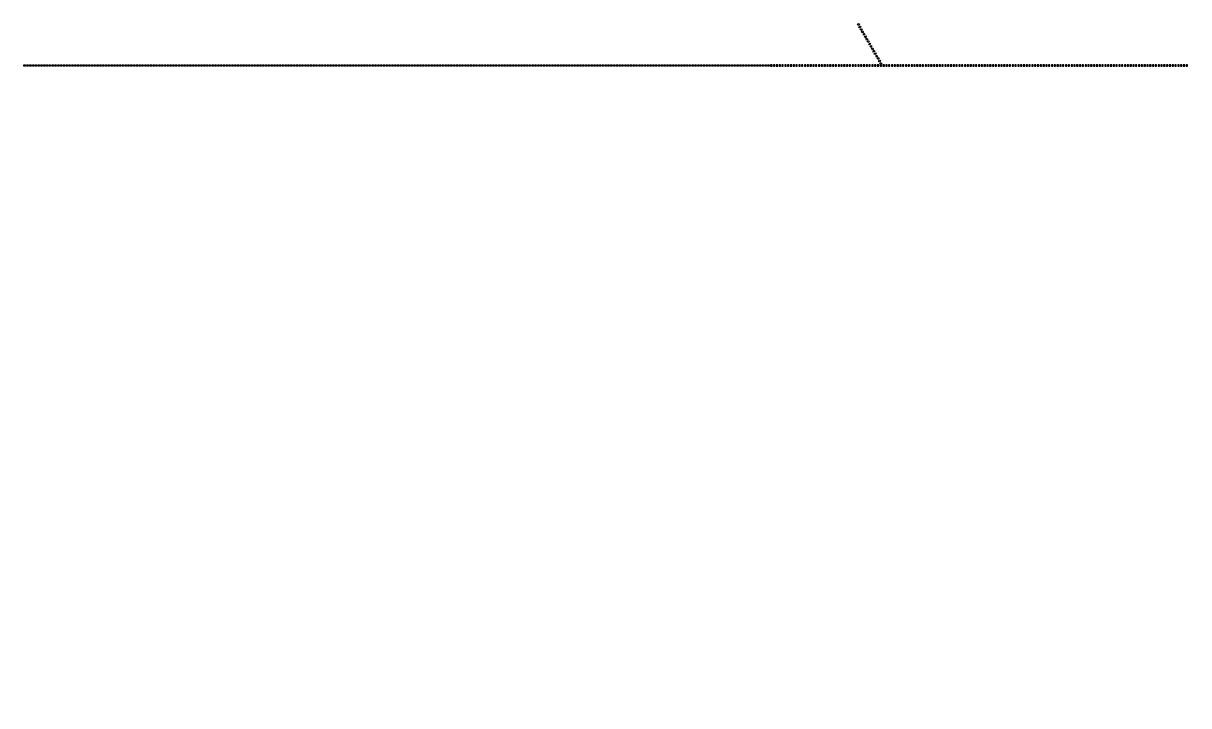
# Model space of a CAD drawing. Header units: inches. Extents: x 0 to 114300, y 0 to 114300.
# Drawn here: x 30997 to 33488, y 29230 to 30688 of the extents above; entities that cross this region are included whole.
import ezdxf

# ---------------------------------------------------------------- set-up
doc = ezdxf.new("R2010")
doc.units = ezdxf.units.IN
doc.header["$MEASUREMENT"] = 0

msp = doc.modelspace()

# ---------------------------------------------------------------- hatches: boundary and pattern name
h = msp.add_hatch()
h.set_pattern_fill('ANSI31', color=256, scale=100)
h.set_pattern_definition([(45, (-3636.992, -6350), (-8.8388348, 8.8388348), [])])
h.paths.add_polyline_path([(114300, 0), (0, 0), (0, 114300), (114300, 114300)])
edge = h.paths.add_edge_path(flags=16)
edge.add_arc((57150, 57150), 50800, 288.35844, 529.79531, ccw=False)
edge.add_line((73150, 8935.5), (41150, 8935.5))
edge.add_arc((57150, 57150), 50800, 190.20469, 251.64156, ccw=False)
edge.add_arc((57150, 57150), 50800, 169.79531, 190.20469, ccw=False)

# ---------------------------------------------------------------- linework, layer by layer
for points in [[(32780.4, 30686.2), (32783, 30687.7), (32784.5, 30685.1), (32781.9, 30683.6)], [(32783.4, 30681), (32786, 30682.5), (32787.5, 30679.9), (32784.9, 30678.4)], [(32786.4, 30675.8), (32789, 30677.3), (32790.5, 30674.7), (32787.9, 30673.2)], [(32789.4, 30670.6), (32792, 30672.1), (32793.5, 30669.5), (32790.9, 30668)], [(32792.4, 30665.4), (32795, 30666.9), (32796.5, 30664.3), (32793.9, 30662.8)], [(32795.4, 30660.2), (32798, 30661.7), (32799.5, 30659.1), (32796.9, 30657.6)], [(32798.4, 30655), (32801, 30656.5), (32802.5, 30653.9), (32799.9, 30652.4)], [(32801.4, 30649.8), (32804, 30651.3), (32805.5, 30648.8), (32802.9, 30647.3)], [(32804.4, 30644.7), (32807, 30646.2), (32808.5, 30643.6), (32805.9, 30642.1)], [(32807.4, 30639.5), (32810, 30641), (32811.5, 30638.4), (32808.9, 30636.9)], [(32810.4, 30634.3), (32813, 30635.8), (32814.5, 30633.2), (32811.9, 30631.7)], [(32813.4, 30629.1), (32816, 30630.6), (32817.5, 30628), (32814.9, 30626.5)], [(32816.4, 30623.9), (32819, 30625.4), (32820.5, 30622.8), (32817.9, 30621.3)], [(32819.4, 30618.7), (32822, 30620.2), (32823.5, 30617.6), (32820.9, 30616.1)], [(32822.4, 30613.5), (32825, 30615), (32826.5, 30612.4), (32823.9, 30610.9)], [(31001.9, 30599.7), (31001.9, 30596.7), (30998.9, 30596.7), (30998.9, 30599.7)], [(31007.9, 30599.7), (31007.9, 30596.7), (31004.9, 30596.7), (31004.9, 30599.7)], [(31013.9, 30599.7), (31013.9, 30596.7), (31010.9, 30596.7), (31010.9, 30599.7)], [(31019.9, 30599.7), (31019.9, 30596.7), (31016.9, 30596.7), (31016.9, 30599.7)], [(31025.9, 30599.7), (31025.9, 30596.7), (31022.9, 30596.7), (31022.9, 30599.7)], [(31031.9, 30599.7), (31031.9, 30596.7), (31028.9, 30596.7), (31028.9, 30599.7)], [(31037.9, 30599.7), (31037.9, 30596.7), (31034.9, 30596.7), (31034.9, 30599.7)], [(31043.9, 30599.7), (31043.9, 30596.7), (31040.9, 30596.7), (31040.9, 30599.7)], [(31049.9, 30599.7), (31049.9, 30596.7), (31046.9, 30596.7), (31046.9, 30599.7)], [(31055.9, 30599.7), (31055.9, 30596.7), (31052.9, 30596.7), (31052.9, 30599.7)], [(31061.9, 30599.7), (31061.9, 30596.7), (31058.9, 30596.7), (31058.9, 30599.7)], [(31067.9, 30599.7), (31067.9, 30596.7), (31064.9, 30596.7), (31064.9, 30599.7)], [(31073.9, 30599.7), (31073.9, 30596.7), (31070.9, 30596.7), (31070.9, 30599.7)], [(31079.9, 30599.7), (31079.9, 30596.7), (31076.9, 30596.7), (31076.9, 30599.7)], [(31085.9, 30599.7), (31085.9, 30596.7), (31082.9, 30596.7), (31082.9, 30599.7)], [(31091.9, 30599.7), (31091.9, 30596.7), (31088.9, 30596.7), (31088.9, 30599.7)], [(31097.9, 30599.7), (31097.9, 30596.7), (31094.9, 30596.7), (31094.9, 30599.7)], [(31103.9, 30599.7), (31103.9, 30596.7), (31100.9, 30596.7), (31100.9, 30599.7)], [(31109.9, 30599.7), (31109.9, 30596.7), (31106.9, 30596.7), (31106.9, 30599.7)], [(31115.9, 30599.7), (31115.9, 30596.7), (31112.9, 30596.7), (31112.9, 30599.7)], [(31121.9, 30599.7), (31121.9, 30596.7), (31118.9, 30596.7), (31118.9, 30599.7)], [(31127.9, 30599.7), (31127.9, 30596.7), (31124.9, 30596.7), (31124.9, 30599.7)], [(31133.9, 30599.7), (31133.9, 30596.7), (31130.9, 30596.7), (31130.9, 30599.7)], [(31139.9, 30599.7), (31139.9, 30596.7), (31136.9, 30596.7), (31136.9, 30599.7)], [(31145.9, 30599.7), (31145.9, 30596.7), (31142.9, 30596.7), (31142.9, 30599.7)], [(31151.9, 30599.7), (31151.9, 30596.7), (31148.9, 30596.7), (31148.9, 30599.7)], [(31157.9, 30599.7), (31157.9, 30596.7), (31154.9, 30596.7), (31154.9, 30599.7)], [(31163.9, 30599.7), (31163.9, 30596.7), (31160.9, 30596.7), (31160.9, 30599.7)], [(31169.9, 30599.7), (31169.9, 30596.7), (31166.9, 30596.7), (31166.9, 30599.7)], [(31175.9, 30599.7), (31175.9, 30596.7), (31172.9, 30596.7), (31172.9, 30599.7)], [(31181.9, 30599.7), (31181.9, 30596.7), (31178.9, 30596.7), (31178.9, 30599.7)], [(31187.9, 30599.7), (31187.9, 30596.7), (31184.9, 30596.7), (31184.9, 30599.7)], [(31193.9, 30599.7), (31193.9, 30596.7), (31190.9, 30596.7), (31190.9, 30599.7)], [(31199.9, 30599.7), (31199.9, 30596.7), (31196.9, 30596.7), (31196.9, 30599.7)], [(31205.9, 30599.7), (31205.9, 30596.7), (31202.9, 30596.7), (31202.9, 30599.7)], [(31211.9, 30599.7), (31211.9, 30596.7), (31208.9, 30596.7), (31208.9, 30599.7)], [(31217.9, 30599.7), (31217.9, 30596.7), (31214.9, 30596.7), (31214.9, 30599.7)], [(31223.9, 30599.7), (31223.9, 30596.7), (31220.9, 30596.7), (31220.9, 30599.7)], [(31229.9, 30599.7), (31229.9, 30596.7), (31226.9, 30596.7), (31226.9, 30599.7)], [(31235.9, 30599.7), (31235.9, 30596.7), (31232.9, 30596.7), (31232.9, 30599.7)], [(31241.9, 30599.7), (31241.9, 30596.7), (31238.9, 30596.7), (31238.9, 30599.7)], [(31247.9, 30599.7), (31247.9, 30596.7), (31244.9, 30596.7), (31244.9, 30599.7)], [(31253.9, 30599.7), (31253.9, 30596.7), (31250.9, 30596.7), (31250.9, 30599.7)], [(31259.9, 30599.7), (31259.9, 30596.7), (31256.9, 30596.7), (31256.9, 30599.7)], [(31265.9, 30599.7), (31265.9, 30596.7), (31262.9, 30596.7), (31262.9, 30599.7)], [(31271.9, 30599.7), (31271.9, 30596.7), (31268.9, 30596.7), (31268.9, 30599.7)], [(31277.9, 30599.7), (31277.9, 30596.7), (31274.9, 30596.7), (31274.9, 30599.7)], [(31283.9, 30599.7), (31283.9, 30596.7), (31280.9, 30596.7), (31280.9, 30599.7)], [(31289.9, 30599.7), (31289.9, 30596.7), (31286.9, 30596.7), (31286.9, 30599.7)], [(31295.9, 30599.7), (31295.9, 30596.7), (31292.9, 30596.7), (31292.9, 30599.7)], [(31301.9, 30599.7), (31301.9, 30596.7), (31298.9, 30596.7), (31298.9, 30599.7)], [(31307.9, 30599.7), (31307.9, 30596.7), (31304.9, 30596.7), (31304.9, 30599.7)], [(31313.9, 30599.7), (31313.9, 30596.7), (31310.9, 30596.7), (31310.9, 30599.7)], [(31319.9, 30599.7), (31319.9, 30596.7), (31316.9, 30596.7), (31316.9, 30599.7)], [(31325.9, 30599.7), (31325.9, 30596.7), (31322.9, 30596.7), (31322.9, 30599.7)], [(31331.9, 30599.7), (31331.9, 30596.7), (31328.9, 30596.7), (31328.9, 30599.7)], [(31337.9, 30599.7), (31337.9, 30596.7), (31334.9, 30596.7), (31334.9, 30599.7)], [(31343.9, 30599.7), (31343.9, 30596.7), (31340.9, 30596.7), (31340.9, 30599.7)], [(31349.9, 30599.7), (31349.9, 30596.7), (31346.9, 30596.7), (31346.9, 30599.7)], [(31355.9, 30599.7), (31355.9, 30596.7), (31352.9, 30596.7), (31352.9, 30599.7)], [(31361.9, 30599.7), (31361.9, 30596.7), (31358.9, 30596.7), (31358.9, 30599.7)], [(31367.9, 30599.7), (31367.9, 30596.7), (31364.9, 30596.7), (31364.9, 30599.7)], [(31373.9, 30599.7), (31373.9, 30596.7), (31370.9, 30596.7), (31370.9, 30599.7)], [(31379.9, 30599.7), (31379.9, 30596.7), (31376.9, 30596.7), (31376.9, 30599.7)], [(31385.9, 30599.7), (31385.9, 30596.7), (31382.9, 30596.7), (31382.9, 30599.7)], [(31391.9, 30599.7), (31391.9, 30596.7), (31388.9, 30596.7), (31388.9, 30599.7)], [(31397.9, 30599.7), (31397.9, 30596.7), (31394.9, 30596.7), (31394.9, 30599.7)], [(31403.9, 30599.7), (31403.9, 30596.7), (31400.9, 30596.7), (31400.9, 30599.7)], [(31409.9, 30599.7), (31409.9, 30596.7), (31406.9, 30596.7), (31406.9, 30599.7)], [(31415.9, 30599.7), (31415.9, 30596.7), (31412.9, 30596.7), (31412.9, 30599.7)], [(31421.9, 30599.7), (31421.9, 30596.7), (31418.9, 30596.7), (31418.9, 30599.7)], [(31427.9, 30599.7), (31427.9, 30596.7), (31424.9, 30596.7), (31424.9, 30599.7)], [(31433.9, 30599.7), (31433.9, 30596.7), (31430.9, 30596.7), (31430.9, 30599.7)], [(31439.9, 30599.7), (31439.9, 30596.7), (31436.9, 30596.7), (31436.9, 30599.7)], [(31445.9, 30599.7), (31445.9, 30596.7), (31442.9, 30596.7), (31442.9, 30599.7)], [(31451.9, 30599.7), (31451.9, 30596.7), (31448.9, 30596.7), (31448.9, 30599.7)], [(31457.9, 30599.7), (31457.9, 30596.7), (31454.9, 30596.7), (31454.9, 30599.7)], [(31463.9, 30599.7), (31463.9, 30596.7), (31460.9, 30596.7), (31460.9, 30599.7)], [(31469.9, 30599.7), (31469.9, 30596.7), (31466.9, 30596.7), (31466.9, 30599.7)], [(31475.9, 30599.7), (31475.9, 30596.7), (31472.9, 30596.7), (31472.9, 30599.7)], [(31481.9, 30599.7), (31481.9, 30596.7), (31478.9, 30596.7), (31478.9, 30599.7)], [(31487.9, 30599.7), (31487.9, 30596.7), (31484.9, 30596.7), (31484.9, 30599.7)], [(31493.9, 30599.7), (31493.9, 30596.7), (31490.9, 30596.7), (31490.9, 30599.7)], [(31499.9, 30599.7), (31499.9, 30596.7), (31496.9, 30596.7), (31496.9, 30599.7)], [(31505.9, 30599.7), (31505.9, 30596.7), (31502.9, 30596.7), (31502.9, 30599.7)], [(31511.9, 30599.7), (31511.9, 30596.7), (31508.9, 30596.7), (31508.9, 30599.7)], [(31517.9, 30599.7), (31517.9, 30596.7), (31514.9, 30596.7), (31514.9, 30599.7)], [(31523.9, 30599.7), (31523.9, 30596.7), (31520.9, 30596.7), (31520.9, 30599.7)], [(31529.9, 30599.7), (31529.9, 30596.7), (31526.9, 30596.7), (31526.9, 30599.7)], [(31535.9, 30599.7), (31535.9, 30596.7), (31532.9, 30596.7), (31532.9, 30599.7)], [(31541.9, 30599.7), (31541.9, 30596.7), (31538.9, 30596.7), (31538.9, 30599.7)], [(31547.9, 30599.7), (31547.9, 30596.7), (31544.9, 30596.7), (31544.9, 30599.7)], [(31553.9, 30599.7), (31553.9, 30596.7), (31550.9, 30596.7), (31550.9, 30599.7)], [(31559.9, 30599.7), (31559.9, 30596.7), (31556.9, 30596.7), (31556.9, 30599.7)], [(31565.9, 30599.7), (31565.9, 30596.7), (31562.9, 30596.7), (31562.9, 30599.7)], [(31571.9, 30599.7), (31571.9, 30596.7), (31568.9, 30596.7), (31568.9, 30599.7)], [(31577.9, 30599.7), (31577.9, 30596.7), (31574.9, 30596.7), (31574.9, 30599.7)], [(31583.9, 30599.7), (31583.9, 30596.7), (31580.9, 30596.7), (31580.9, 30599.7)], [(31589.9, 30599.7), (31589.9, 30596.7), (31586.9, 30596.7), (31586.9, 30599.7)], [(31595.9, 30599.7), (31595.9, 30596.7), (31592.9, 30596.7), (31592.9, 30599.7)], [(31601.9, 30599.7), (31601.9, 30596.7), (31598.9, 30596.7), (31598.9, 30599.7)], [(31607.9, 30599.7), (31607.9, 30596.7), (31604.9, 30596.7), (31604.9, 30599.7)], [(31613.9, 30599.7), (31613.9, 30596.7), (31610.9, 30596.7), (31610.9, 30599.7)], [(31619.9, 30599.7), (31619.9, 30596.7), (31616.9, 30596.7), (31616.9, 30599.7)], [(31625.9, 30599.7), (31625.9, 30596.7), (31622.9, 30596.7), (31622.9, 30599.7)], [(31631.9, 30599.7), (31631.9, 30596.7), (31628.9, 30596.7), (31628.9, 30599.7)], [(31637.9, 30599.7), (31637.9, 30596.7), (31634.9, 30596.7), (31634.9, 30599.7)], [(31643.9, 30599.7), (31643.9, 30596.7), (31640.9, 30596.7), (31640.9, 30599.7)], [(31649.9, 30599.7), (31649.9, 30596.7), (31646.9, 30596.7), (31646.9, 30599.7)], [(31655.9, 30599.7), (31655.9, 30596.7), (31652.9, 30596.7), (31652.9, 30599.7)], [(31661.9, 30599.7), (31661.9, 30596.7), (31658.9, 30596.7), (31658.9, 30599.7)], [(31667.9, 30599.7), (31667.9, 30596.7), (31664.9, 30596.7), (31664.9, 30599.7)], [(31673.9, 30599.7), (31673.9, 30596.7), (31670.9, 30596.7), (31670.9, 30599.7)], [(31679.9, 30599.7), (31679.9, 30596.7), (31676.9, 30596.7), (31676.9, 30599.7)], [(31685.9, 30599.7), (31685.9, 30596.7), (31682.9, 30596.7), (31682.9, 30599.7)], [(31691.9, 30599.7), (31691.9, 30596.7), (31688.9, 30596.7), (31688.9, 30599.7)], [(31697.9, 30599.7), (31697.9, 30596.7), (31694.9, 30596.7), (31694.9, 30599.7)], [(31703.9, 30599.7), (31703.9, 30596.7), (31700.9, 30596.7), (31700.9, 30599.7)], [(31709.9, 30599.7), (31709.9, 30596.7), (31706.9, 30596.7), (31706.9, 30599.7)], [(31715.9, 30599.7), (31715.9, 30596.7), (31712.9, 30596.7), (31712.9, 30599.7)], [(31721.9, 30599.7), (31721.9, 30596.7), (31718.9, 30596.7), (31718.9, 30599.7)], [(31727.9, 30599.7), (31727.9, 30596.7), (31724.9, 30596.7), (31724.9, 30599.7)], [(31733.9, 30599.7), (31733.9, 30596.7), (31730.9, 30596.7), (31730.9, 30599.7)], [(31739.9, 30599.7), (31739.9, 30596.7), (31736.9, 30596.7), (31736.9, 30599.7)], [(31745.9, 30599.7), (31745.9, 30596.7), (31742.9, 30596.7), (31742.9, 30599.7)], [(31751.9, 30599.7), (31751.9, 30596.7), (31748.9, 30596.7), (31748.9, 30599.7)], [(31757.9, 30599.7), (31757.9, 30596.7), (31754.9, 30596.7), (31754.9, 30599.7)], [(31763.9, 30599.7), (31763.9, 30596.7), (31760.9, 30596.7), (31760.9, 30599.7)], [(31769.9, 30599.7), (31769.9, 30596.7), (31766.9, 30596.7), (31766.9, 30599.7)], [(31775.9, 30599.7), (31775.9, 30596.7), (31772.9, 30596.7), (31772.9, 30599.7)], [(31781.9, 30599.7), (31781.9, 30596.7), (31778.9, 30596.7), (31778.9, 30599.7)], [(31787.9, 30599.7), (31787.9, 30596.7), (31784.9, 30596.7), (31784.9, 30599.7)], [(31793.9, 30599.7), (31793.9, 30596.7), (31790.9, 30596.7), (31790.9, 30599.7)], [(31799.9, 30599.7), (31799.9, 30596.7), (31796.9, 30596.7), (31796.9, 30599.7)], [(31805.9, 30599.7), (31805.9, 30596.7), (31802.9, 30596.7), (31802.9, 30599.7)], [(31811.9, 30599.7), (31811.9, 30596.7), (31808.9, 30596.7), (31808.9, 30599.7)], [(31817.9, 30599.7), (31817.9, 30596.7), (31814.9, 30596.7), (31814.9, 30599.7)], [(31823.9, 30599.7), (31823.9, 30596.7), (31820.9, 30596.7), (31820.9, 30599.7)], [(31829.9, 30599.7), (31829.9, 30596.7), (31826.9, 30596.7), (31826.9, 30599.7)], [(31835.9, 30599.7), (31835.9, 30596.7), (31832.9, 30596.7), (31832.9, 30599.7)], [(31841.9, 30599.7), (31841.9, 30596.7), (31838.9, 30596.7), (31838.9, 30599.7)], [(31847.9, 30599.7), (31847.9, 30596.7), (31844.9, 30596.7), (31844.9, 30599.7)], [(31853.9, 30599.7), (31853.9, 30596.7), (31850.9, 30596.7), (31850.9, 30599.7)], [(31859.9, 30599.7), (31859.9, 30596.7), (31856.9, 30596.7), (31856.9, 30599.7)], [(31865.9, 30599.7), (31865.9, 30596.7), (31862.9, 30596.7), (31862.9, 30599.7)], [(31871.9, 30599.7), (31871.9, 30596.7), (31868.9, 30596.7), (31868.9, 30599.7)], [(31877.9, 30599.7), (31877.9, 30596.7), (31874.9, 30596.7), (31874.9, 30599.7)], [(31883.9, 30599.7), (31883.9, 30596.7), (31880.9, 30596.7), (31880.9, 30599.7)], [(31889.9, 30599.7), (31889.9, 30596.7), (31886.9, 30596.7), (31886.9, 30599.7)], [(31895.9, 30599.7), (31895.9, 30596.7), (31892.9, 30596.7), (31892.9, 30599.7)], [(31901.9, 30599.7), (31901.9, 30596.7), (31898.9, 30596.7), (31898.9, 30599.7)], [(31907.9, 30599.7), (31907.9, 30596.7), (31904.9, 30596.7), (31904.9, 30599.7)], [(31913.9, 30599.7), (31913.9, 30596.7), (31910.9, 30596.7), (31910.9, 30599.7)], [(31919.9, 30599.7), (31919.9, 30596.7), (31916.9, 30596.7), (31916.9, 30599.7)], [(31925.9, 30599.7), (31925.9, 30596.7), (31922.9, 30596.7), (31922.9, 30599.7)], [(31931.9, 30599.7), (31931.9, 30596.7), (31928.9, 30596.7), (31928.9, 30599.7)], [(31937.9, 30599.7), (31937.9, 30596.7), (31934.9, 30596.7), (31934.9, 30599.7)], [(31943.9, 30599.7), (31943.9, 30596.7), (31940.9, 30596.7), (31940.9, 30599.7)], [(31949.9, 30599.7), (31949.9, 30596.7), (31946.9, 30596.7), (31946.9, 30599.7)], [(31955.9, 30599.7), (31955.9, 30596.7), (31952.9, 30596.7), (31952.9, 30599.7)], [(31961.9, 30599.7), (31961.9, 30596.7), (31958.9, 30596.7), (31958.9, 30599.7)], [(31967.9, 30599.7), (31967.9, 30596.7), (31964.9, 30596.7), (31964.9, 30599.7)], [(31973.9, 30599.7), (31973.9, 30596.7), (31970.9, 30596.7), (31970.9, 30599.7)], [(31979.9, 30599.7), (31979.9, 30596.7), (31976.9, 30596.7), (31976.9, 30599.7)], [(31985.9, 30599.7), (31985.9, 30596.7), (31982.9, 30596.7), (31982.9, 30599.7)], [(31991.9, 30599.7), (31991.9, 30596.7), (31988.9, 30596.7), (31988.9, 30599.7)], [(31997.9, 30599.7), (31997.9, 30596.7), (31994.9, 30596.7), (31994.9, 30599.7)], [(32003.9, 30599.7), (32003.9, 30596.7), (32000.9, 30596.7), (32000.9, 30599.7)], [(32009.9, 30599.7), (32009.9, 30596.7), (32006.9, 30596.7), (32006.9, 30599.7)], [(32015.9, 30599.7), (32015.9, 30596.7), (32012.9, 30596.7), (32012.9, 30599.7)], [(32021.9, 30599.7), (32021.9, 30596.7), (32018.9, 30596.7), (32018.9, 30599.7)], [(32027.9, 30599.7), (32027.9, 30596.7), (32024.9, 30596.7), (32024.9, 30599.7)], [(32033.9, 30599.7), (32033.9, 30596.7), (32030.9, 30596.7), (32030.9, 30599.7)], [(32039.9, 30599.7), (32039.9, 30596.7), (32036.9, 30596.7), (32036.9, 30599.7)], [(32045.9, 30599.7), (32045.9, 30596.7), (32042.9, 30596.7), (32042.9, 30599.7)], [(32051.9, 30599.7), (32051.9, 30596.7), (32048.9, 30596.7), (32048.9, 30599.7)], [(32057.9, 30599.7), (32057.9, 30596.7), (32054.9, 30596.7), (32054.9, 30599.7)], [(32063.9, 30599.7), (32063.9, 30596.7), (32060.9, 30596.7), (32060.9, 30599.7)], [(32069.9, 30599.7), (32069.9, 30596.7), (32066.9, 30596.7), (32066.9, 30599.7)], [(32075.9, 30599.7), (32075.9, 30596.7), (32072.9, 30596.7), (32072.9, 30599.7)], [(32081.9, 30599.7), (32081.9, 30596.7), (32078.9, 30596.7), (32078.9, 30599.7)], [(32087.9, 30599.7), (32087.9, 30596.7), (32084.9, 30596.7), (32084.9, 30599.7)], [(32093.9, 30599.7), (32093.9, 30596.7), (32090.9, 30596.7), (32090.9, 30599.7)], [(32099.9, 30599.7), (32099.9, 30596.7), (32096.9, 30596.7), (32096.9, 30599.7)], [(32105.9, 30599.7), (32105.9, 30596.7), (32102.9, 30596.7), (32102.9, 30599.7)], [(32111.9, 30599.7), (32111.9, 30596.7), (32108.9, 30596.7), (32108.9, 30599.7)], [(32117.9, 30599.7), (32117.9, 30596.7), (32114.9, 30596.7), (32114.9, 30599.7)], [(32123.9, 30599.7), (32123.9, 30596.7), (32120.9, 30596.7), (32120.9, 30599.7)], [(32129.9, 30599.7), (32129.9, 30596.7), (32126.9, 30596.7), (32126.9, 30599.7)], [(32135.9, 30599.7), (32135.9, 30596.7), (32132.9, 30596.7), (32132.9, 30599.7)], [(32141.9, 30599.7), (32141.9, 30596.7), (32138.9, 30596.7), (32138.9, 30599.7)], [(32147.9, 30599.7), (32147.9, 30596.7), (32144.9, 30596.7), (32144.9, 30599.7)], [(32153.9, 30599.7), (32153.9, 30596.7), (32150.9, 30596.7), (32150.9, 30599.7)], [(32159.9, 30599.7), (32159.9, 30596.7), (32156.9, 30596.7), (32156.9, 30599.7)], [(32165.9, 30599.7), (32165.9, 30596.7), (32162.9, 30596.7), (32162.9, 30599.7)], [(32171.9, 30599.7), (32171.9, 30596.7), (32168.9, 30596.7), (32168.9, 30599.7)], [(32177.9, 30599.7), (32177.9, 30596.7), (32174.9, 30596.7), (32174.9, 30599.7)], [(32183.9, 30599.7), (32183.9, 30596.7), (32180.9, 30596.7), (32180.9, 30599.7)], [(32189.9, 30599.7), (32189.9, 30596.7), (32186.9, 30596.7), (32186.9, 30599.7)], [(32195.9, 30599.7), (32195.9, 30596.7), (32192.9, 30596.7), (32192.9, 30599.7)], [(32201.9, 30599.7), (32201.9, 30596.7), (32198.9, 30596.7), (32198.9, 30599.7)], [(32207.9, 30599.7), (32207.9, 30596.7), (32204.9, 30596.7), (32204.9, 30599.7)], [(32213.9, 30599.7), (32213.9, 30596.7), (32210.9, 30596.7), (32210.9, 30599.7)], [(32219.9, 30599.7), (32219.9, 30596.7), (32216.9, 30596.7), (32216.9, 30599.7)], [(32225.9, 30599.7), (32225.9, 30596.7), (32222.9, 30596.7), (32222.9, 30599.7)], [(32231.9, 30599.7), (32231.9, 30596.7), (32228.9, 30596.7), (32228.9, 30599.7)], [(32237.9, 30599.7), (32237.9, 30596.7), (32234.9, 30596.7), (32234.9, 30599.7)], [(32243.9, 30599.7), (32243.9, 30596.7), (32240.9, 30596.7), (32240.9, 30599.7)], [(32249.9, 30599.7), (32249.9, 30596.7), (32246.9, 30596.7), (32246.9, 30599.7)], [(32255.9, 30599.7), (32255.9, 30596.7), (32252.9, 30596.7), (32252.9, 30599.7)], [(32261.9, 30599.7), (32261.9, 30596.7), (32258.9, 30596.7), (32258.9, 30599.7)], [(32267.9, 30599.7), (32267.9, 30596.7), (32264.9, 30596.7), (32264.9, 30599.7)], [(32273.9, 30599.7), (32273.9, 30596.7), (32270.9, 30596.7), (32270.9, 30599.7)], [(32279.9, 30599.7), (32279.9, 30596.7), (32276.9, 30596.7), (32276.9, 30599.7)], [(32285.9, 30599.7), (32285.9, 30596.7), (32282.9, 30596.7), (32282.9, 30599.7)], [(32291.9, 30599.7), (32291.9, 30596.7), (32288.9, 30596.7), (32288.9, 30599.7)], [(32297.9, 30599.7), (32297.9, 30596.7), (32294.9, 30596.7), (32294.9, 30599.7)], [(32303.9, 30599.7), (32303.9, 30596.7), (32300.9, 30596.7), (32300.9, 30599.7)], [(32309.9, 30599.7), (32309.9, 30596.7), (32306.9, 30596.7), (32306.9, 30599.7)], [(32315.9, 30599.7), (32315.9, 30596.7), (32312.9, 30596.7), (32312.9, 30599.7)], [(32321.9, 30599.7), (32321.9, 30596.7), (32318.9, 30596.7), (32318.9, 30599.7)], [(32327.9, 30599.7), (32327.9, 30596.7), (32324.9, 30596.7), (32324.9, 30599.7)], [(32333.9, 30599.7), (32333.9, 30596.7), (32330.9, 30596.7), (32330.9, 30599.7)], [(32339.9, 30599.7), (32339.9, 30596.7), (32336.9, 30596.7), (32336.9, 30599.7)], [(32345.9, 30599.7), (32345.9, 30596.7), (32342.9, 30596.7), (32342.9, 30599.7)], [(32351.9, 30599.7), (32351.9, 30596.7), (32348.9, 30596.7), (32348.9, 30599.7)], [(32357.9, 30599.7), (32357.9, 30596.7), (32354.9, 30596.7), (32354.9, 30599.7)], [(32363.9, 30599.7), (32363.9, 30596.7), (32360.9, 30596.7), (32360.9, 30599.7)], [(32369.9, 30599.7), (32369.9, 30596.7), (32366.9, 30596.7), (32366.9, 30599.7)], [(32375.9, 30599.7), (32375.9, 30596.7), (32372.9, 30596.7), (32372.9, 30599.7)], [(32381.9, 30599.7), (32381.9, 30596.7), (32378.9, 30596.7), (32378.9, 30599.7)], [(32387.9, 30599.7), (32387.9, 30596.7), (32384.9, 30596.7), (32384.9, 30599.7)], [(32393.9, 30599.7), (32393.9, 30596.7), (32390.9, 30596.7), (32390.9, 30599.7)], [(32399.9, 30599.7), (32399.9, 30596.7), (32396.9, 30596.7), (32396.9, 30599.7)], [(32405.9, 30599.7), (32405.9, 30596.7), (32402.9, 30596.7), (32402.9, 30599.7)], [(32411.9, 30599.7), (32411.9, 30596.7), (32408.9, 30596.7), (32408.9, 30599.7)], [(32417.9, 30599.7), (32417.9, 30596.7), (32414.9, 30596.7), (32414.9, 30599.7)], [(32423.9, 30599.7), (32423.9, 30596.7), (32420.9, 30596.7), (32420.9, 30599.7)], [(32429.9, 30599.7), (32429.9, 30596.7), (32426.9, 30596.7), (32426.9, 30599.7)], [(32435.9, 30599.7), (32435.9, 30596.7), (32432.9, 30596.7), (32432.9, 30599.7)], [(32441.9, 30599.7), (32441.9, 30596.7), (32438.9, 30596.7), (32438.9, 30599.7)], [(32447.9, 30599.7), (32447.9, 30596.7), (32444.9, 30596.7), (32444.9, 30599.7)], [(32453.9, 30599.7), (32453.9, 30596.7), (32450.9, 30596.7), (32450.9, 30599.7)], [(32459.9, 30599.7), (32459.9, 30596.7), (32456.9, 30596.7), (32456.9, 30599.7)], [(32465.9, 30599.7), (32465.9, 30596.7), (32462.9, 30596.7), (32462.9, 30599.7)], [(32471.9, 30599.7), (32471.9, 30596.7), (32468.9, 30596.7), (32468.9, 30599.7)], [(32477.9, 30599.7), (32477.9, 30596.7), (32474.9, 30596.7), (32474.9, 30599.7)], [(32483.9, 30599.7), (32483.9, 30596.7), (32480.9, 30596.7), (32480.9, 30599.7)], [(32489.9, 30599.7), (32489.9, 30596.7), (32486.9, 30596.7), (32486.9, 30599.7)], [(32495.9, 30599.7), (32495.9, 30596.7), (32492.9, 30596.7), (32492.9, 30599.7)], [(32501.9, 30599.7), (32501.9, 30596.7), (32498.9, 30596.7), (32498.9, 30599.7)], [(32507.9, 30599.7), (32507.9, 30596.7), (32504.9, 30596.7), (32504.9, 30599.7)], [(32513.9, 30599.7), (32513.9, 30596.7), (32510.9, 30596.7), (32510.9, 30599.7)], [(32519.9, 30599.7), (32519.9, 30596.7), (32516.9, 30596.7), (32516.9, 30599.7)], [(32525.9, 30599.7), (32525.9, 30596.7), (32522.9, 30596.7), (32522.9, 30599.7)], [(32531.9, 30599.7), (32531.9, 30596.7), (32528.9, 30596.7), (32528.9, 30599.7)], [(32537.9, 30599.7), (32537.9, 30596.7), (32534.9, 30596.7), (32534.9, 30599.7)], [(32543.9, 30599.7), (32543.9, 30596.7), (32540.9, 30596.7), (32540.9, 30599.7)], [(32549.9, 30599.7), (32549.9, 30596.7), (32546.9, 30596.7), (32546.9, 30599.7)], [(32555.9, 30599.7), (32555.9, 30596.7), (32552.9, 30596.7), (32552.9, 30599.7)], [(32561.9, 30599.7), (32561.9, 30596.7), (32558.9, 30596.7), (32558.9, 30599.7)], [(32567.9, 30599.7), (32567.9, 30596.7), (32564.9, 30596.7), (32564.9, 30599.7)], [(32573.9, 30599.7), (32573.9, 30596.7), (32570.9, 30596.7), (32570.9, 30599.7)], [(32579.9, 30599.7), (32579.9, 30596.7), (32576.9, 30596.7), (32576.9, 30599.7)], [(32585.9, 30599.7), (32585.9, 30596.7), (32582.9, 30596.7), (32582.9, 30599.7)], [(32591.9, 30599.7), (32591.9, 30596.7), (32588.9, 30596.7), (32588.9, 30599.7)], [(32594.9, 30599.7), (32594.9, 30596.7), (32597.9, 30596.7), (32597.9, 30599.7)], [(32600.9, 30599.7), (32600.9, 30596.7), (32603.9, 30596.7), (32603.9, 30599.7)], [(32606.9, 30599.7), (32606.9, 30596.7), (32609.9, 30596.7), (32609.9, 30599.7)], [(32612.9, 30599.7), (32612.9, 30596.7), (32615.9, 30596.7), (32615.9, 30599.7)], [(32618.9, 30599.7), (32618.9, 30596.7), (32621.9, 30596.7), (32621.9, 30599.7)], [(32624.9, 30599.7), (32624.9, 30596.7), (32627.9, 30596.7), (32627.9, 30599.7)], [(32630.9, 30599.7), (32630.9, 30596.7), (32633.9, 30596.7), (32633.9, 30599.7)], [(32636.9, 30599.7), (32636.9, 30596.7), (32639.9, 30596.7), (32639.9, 30599.7)], [(32642.9, 30599.7), (32642.9, 30596.7), (32645.9, 30596.7), (32645.9, 30599.7)], [(32648.9, 30599.7), (32648.9, 30596.7), (32651.9, 30596.7), (32651.9, 30599.7)], [(32654.9, 30599.7), (32654.9, 30596.7), (32657.9, 30596.7), (32657.9, 30599.7)], [(32660.9, 30599.7), (32660.9, 30596.7), (32663.9, 30596.7), (32663.9, 30599.7)], [(32666.9, 30599.7), (32666.9, 30596.7), (32669.9, 30596.7), (32669.9, 30599.7)], [(32672.9, 30599.7), (32672.9, 30596.7), (32675.9, 30596.7), (32675.9, 30599.7)], [(32678.9, 30599.7), (32678.9, 30596.7), (32681.9, 30596.7), (32681.9, 30599.7)], [(32684.9, 30599.7), (32684.9, 30596.7), (32687.9, 30596.7), (32687.9, 30599.7)], [(32690.9, 30599.7), (32690.9, 30596.7), (32693.9, 30596.7), (32693.9, 30599.7)], [(32696.9, 30599.7), (32696.9, 30596.7), (32699.9, 30596.7), (32699.9, 30599.7)], [(32702.9, 30599.7), (32702.9, 30596.7), (32705.9, 30596.7), (32705.9, 30599.7)], [(32708.9, 30599.7), (32708.9, 30596.7), (32711.9, 30596.7), (32711.9, 30599.7)], [(32714.9, 30599.7), (32714.9, 30596.7), (32717.9, 30596.7), (32717.9, 30599.7)], [(32720.9, 30599.7), (32720.9, 30596.7), (32723.9, 30596.7), (32723.9, 30599.7)], [(32726.9, 30599.7), (32726.9, 30596.7), (32729.9, 30596.7), (32729.9, 30599.7)], [(32732.9, 30599.7), (32732.9, 30596.7), (32735.9, 30596.7), (32735.9, 30599.7)], [(32738.9, 30599.7), (32738.9, 30596.7), (32741.9, 30596.7), (32741.9, 30599.7)], [(32744.9, 30599.7), (32744.9, 30596.7), (32747.9, 30596.7), (32747.9, 30599.7)], [(32750.9, 30599.7), (32750.9, 30596.7), (32753.9, 30596.7), (32753.9, 30599.7)], [(32756.9, 30599.7), (32756.9, 30596.7), (32759.9, 30596.7), (32759.9, 30599.7)], [(32762.9, 30599.7), (32762.9, 30596.7), (32765.9, 30596.7), (32765.9, 30599.7)], [(32768.9, 30599.7), (32768.9, 30596.7), (32771.9, 30596.7), (32771.9, 30599.7)], [(32774.9, 30599.7), (32774.9, 30596.7), (32777.9, 30596.7), (32777.9, 30599.7)], [(32780.9, 30599.7), (32780.9, 30596.7), (32783.9, 30596.7), (32783.9, 30599.7)], [(32786.9, 30599.7), (32786.9, 30596.7), (32789.9, 30596.7), (32789.9, 30599.7)], [(32792.9, 30599.7), (32792.9, 30596.7), (32795.9, 30596.7), (32795.9, 30599.7)], [(32798.9, 30599.7), (32798.9, 30596.7), (32801.9, 30596.7), (32801.9, 30599.7)], [(32804.9, 30599.7), (32804.9, 30596.7), (32807.9, 30596.7), (32807.9, 30599.7)], [(32810.9, 30599.7), (32810.9, 30596.7), (32813.9, 30596.7), (32813.9, 30599.7)], [(32816.9, 30599.7), (32816.9, 30596.7), (32819.9, 30596.7), (32819.9, 30599.7)], [(32822.9, 30599.7), (32822.9, 30596.7), (32825.9, 30596.7), (32825.9, 30599.7)], [(32825.4, 30608.3), (32828, 30609.8), (32829.5, 30607.2), (32826.9, 30605.7)], [(32828.4, 30603.1), (32831, 30604.6), (32832.5, 30602), (32829.9, 30600.5)], [(32828.9, 30599.7), (32828.9, 30596.7), (32831.9, 30596.7), (32831.9, 30599.7)], [(32834.9, 30599.7), (32834.9, 30596.7), (32837.9, 30596.7), (32837.9, 30599.7)], [(32840.9, 30599.7), (32840.9, 30596.7), (32843.9, 30596.7), (32843.9, 30599.7)], [(32846.9, 30599.7), (32846.9, 30596.7), (32849.9, 30596.7), (32849.9, 30599.7)], [(32852.9, 30599.7), (32852.9, 30596.7), (32855.9, 30596.7), (32855.9, 30599.7)], [(32858.9, 30599.7), (32858.9, 30596.7), (32861.9, 30596.7), (32861.9, 30599.7)], [(32864.9, 30599.7), (32864.9, 30596.7), (32867.9, 30596.7), (32867.9, 30599.7)], [(32870.9, 30599.7), (32870.9, 30596.7), (32873.9, 30596.7), (32873.9, 30599.7)], [(32876.9, 30599.7), (32876.9, 30596.7), (32879.9, 30596.7), (32879.9, 30599.7)], [(32882.9, 30599.7), (32882.9, 30596.7), (32885.9, 30596.7), (32885.9, 30599.7)], [(32888.9, 30599.7), (32888.9, 30596.7), (32891.9, 30596.7), (32891.9, 30599.7)], [(32894.9, 30599.7), (32894.9, 30596.7), (32897.9, 30596.7), (32897.9, 30599.7)], [(32900.9, 30599.7), (32900.9, 30596.7), (32903.9, 30596.7), (32903.9, 30599.7)], [(32906.9, 30599.7), (32906.9, 30596.7), (32909.9, 30596.7), (32909.9, 30599.7)], [(32912.9, 30599.7), (32912.9, 30596.7), (32915.9, 30596.7), (32915.9, 30599.7)], [(32918.9, 30599.7), (32918.9, 30596.7), (32921.9, 30596.7), (32921.9, 30599.7)], [(32924.9, 30599.7), (32924.9, 30596.7), (32927.9, 30596.7), (32927.9, 30599.7)], [(32930.9, 30599.7), (32930.9, 30596.7), (32933.9, 30596.7), (32933.9, 30599.7)], [(32936.9, 30599.7), (32936.9, 30596.7), (32939.9, 30596.7), (32939.9, 30599.7)], [(32942.9, 30599.7), (32942.9, 30596.7), (32945.9, 30596.7), (32945.9, 30599.7)], [(32948.9, 30599.7), (32948.9, 30596.7), (32951.9, 30596.7), (32951.9, 30599.7)], [(32954.9, 30599.7), (32954.9, 30596.7), (32957.9, 30596.7), (32957.9, 30599.7)], [(32960.9, 30599.7), (32960.9, 30596.7), (32963.9, 30596.7), (32963.9, 30599.7)], [(32966.9, 30599.7), (32966.9, 30596.7), (32969.9, 30596.7), (32969.9, 30599.7)], [(32972.9, 30599.7), (32972.9, 30596.7), (32975.9, 30596.7), (32975.9, 30599.7)], [(32978.9, 30599.7), (32978.9, 30596.7), (32981.9, 30596.7), (32981.9, 30599.7)], [(32984.9, 30599.7), (32984.9, 30596.7), (32987.9, 30596.7), (32987.9, 30599.7)], [(32990.9, 30599.7), (32990.9, 30596.7), (32993.9, 30596.7), (32993.9, 30599.7)], [(32996.9, 30599.7), (32996.9, 30596.7), (32999.9, 30596.7), (32999.9, 30599.7)], [(33002.9, 30599.7), (33002.9, 30596.7), (33005.9, 30596.7), (33005.9, 30599.7)], [(33008.9, 30599.7), (33008.9, 30596.7), (33011.9, 30596.7), (33011.9, 30599.7)], [(33014.9, 30599.7), (33014.9, 30596.7), (33017.9, 30596.7), (33017.9, 30599.7)], [(33020.9, 30599.7), (33020.9, 30596.7), (33023.9, 30596.7), (33023.9, 30599.7)], [(33026.9, 30599.7), (33026.9, 30596.7), (33029.9, 30596.7), (33029.9, 30599.7)], [(33032.9, 30599.7), (33032.9, 30596.7), (33035.9, 30596.7), (33035.9, 30599.7)], [(33038.9, 30599.7), (33038.9, 30596.7), (33041.9, 30596.7), (33041.9, 30599.7)], [(33044.9, 30599.7), (33044.9, 30596.7), (33047.9, 30596.7), (33047.9, 30599.7)], [(33050.9, 30599.7), (33050.9, 30596.7), (33053.9, 30596.7), (33053.9, 30599.7)], [(33056.9, 30599.7), (33056.9, 30596.7), (33059.9, 30596.7), (33059.9, 30599.7)], [(33062.9, 30599.7), (33062.9, 30596.7), (33065.9, 30596.7), (33065.9, 30599.7)], [(33068.9, 30599.7), (33068.9, 30596.7), (33071.9, 30596.7), (33071.9, 30599.7)], [(33074.9, 30599.7), (33074.9, 30596.7), (33077.9, 30596.7), (33077.9, 30599.7)], [(33080.9, 30599.7), (33080.9, 30596.7), (33083.9, 30596.7), (33083.9, 30599.7)], [(33086.9, 30599.7), (33086.9, 30596.7), (33089.9, 30596.7), (33089.9, 30599.7)], [(33092.9, 30599.7), (33092.9, 30596.7), (33095.9, 30596.7), (33095.9, 30599.7)], [(33098.9, 30599.7), (33098.9, 30596.7), (33101.9, 30596.7), (33101.9, 30599.7)], [(33104.9, 30599.7), (33104.9, 30596.7), (33107.9, 30596.7), (33107.9, 30599.7)], [(33110.9, 30599.7), (33110.9, 30596.7), (33113.9, 30596.7), (33113.9, 30599.7)], [(33116.9, 30599.7), (33116.9, 30596.7), (33119.9, 30596.7), (33119.9, 30599.7)], [(33122.9, 30599.7), (33122.9, 30596.7), (33125.9, 30596.7), (33125.9, 30599.7)], [(33128.9, 30599.7), (33128.9, 30596.7), (33131.9, 30596.7), (33131.9, 30599.7)], [(33134.9, 30599.7), (33134.9, 30596.7), (33137.9, 30596.7), (33137.9, 30599.7)], [(33140.9, 30599.7), (33140.9, 30596.7), (33143.9, 30596.7), (33143.9, 30599.7)], [(33146.9, 30599.7), (33146.9, 30596.7), (33149.9, 30596.7), (33149.9, 30599.7)], [(33152.9, 30599.7), (33152.9, 30596.7), (33155.9, 30596.7), (33155.9, 30599.7)], [(33158.9, 30599.7), (33158.9, 30596.7), (33161.9, 30596.7), (33161.9, 30599.7)], [(33164.9, 30599.7), (33164.9, 30596.7), (33167.9, 30596.7), (33167.9, 30599.7)], [(33170.9, 30599.7), (33170.9, 30596.7), (33173.9, 30596.7), (33173.9, 30599.7)], [(33176.9, 30599.7), (33176.9, 30596.7), (33179.9, 30596.7), (33179.9, 30599.7)], [(33182.9, 30599.7), (33182.9, 30596.7), (33185.9, 30596.7), (33185.9, 30599.7)], [(33188.9, 30599.7), (33188.9, 30596.7), (33191.9, 30596.7), (33191.9, 30599.7)], [(33194.9, 30599.7), (33194.9, 30596.7), (33197.9, 30596.7), (33197.9, 30599.7)], [(33200.9, 30599.7), (33200.9, 30596.7), (33203.9, 30596.7), (33203.9, 30599.7)], [(33206.9, 30599.7), (33206.9, 30596.7), (33209.9, 30596.7), (33209.9, 30599.7)], [(33212.9, 30599.7), (33212.9, 30596.7), (33215.9, 30596.7), (33215.9, 30599.7)], [(33218.9, 30599.7), (33218.9, 30596.7), (33221.9, 30596.7), (33221.9, 30599.7)], [(33224.9, 30599.7), (33224.9, 30596.7), (33227.9, 30596.7), (33227.9, 30599.7)], [(33230.9, 30599.7), (33230.9, 30596.7), (33233.9, 30596.7), (33233.9, 30599.7)], [(33236.9, 30599.7), (33236.9, 30596.7), (33239.9, 30596.7), (33239.9, 30599.7)], [(33242.9, 30599.7), (33242.9, 30596.7), (33245.9, 30596.7), (33245.9, 30599.7)], [(33248.9, 30599.7), (33248.9, 30596.7), (33251.9, 30596.7), (33251.9, 30599.7)], [(33254.9, 30599.7), (33254.9, 30596.7), (33257.9, 30596.7), (33257.9, 30599.7)], [(33260.9, 30599.7), (33260.9, 30596.7), (33263.9, 30596.7), (33263.9, 30599.7)], [(33266.9, 30599.7), (33266.9, 30596.7), (33269.9, 30596.7), (33269.9, 30599.7)], [(33272.9, 30599.7), (33272.9, 30596.7), (33275.9, 30596.7), (33275.9, 30599.7)], [(33278.9, 30599.7), (33278.9, 30596.7), (33281.9, 30596.7), (33281.9, 30599.7)], [(33284.9, 30599.7), (33284.9, 30596.7), (33287.9, 30596.7), (33287.9, 30599.7)], [(33290.9, 30599.7), (33290.9, 30596.7), (33293.9, 30596.7), (33293.9, 30599.7)], [(33296.9, 30599.7), (33296.9, 30596.7), (33299.9, 30596.7), (33299.9, 30599.7)], [(33302.9, 30599.7), (33302.9, 30596.7), (33305.9, 30596.7), (33305.9, 30599.7)], [(33308.9, 30599.7), (33308.9, 30596.7), (33311.9, 30596.7), (33311.9, 30599.7)], [(33314.9, 30599.7), (33314.9, 30596.7), (33317.9, 30596.7), (33317.9, 30599.7)], [(33320.9, 30599.7), (33320.9, 30596.7), (33323.9, 30596.7), (33323.9, 30599.7)], [(33326.9, 30599.7), (33326.9, 30596.7), (33329.9, 30596.7), (33329.9, 30599.7)], [(33332.9, 30599.7), (33332.9, 30596.7), (33335.9, 30596.7), (33335.9, 30599.7)], [(33338.9, 30599.7), (33338.9, 30596.7), (33341.9, 30596.7), (33341.9, 30599.7)], [(33344.9, 30599.7), (33344.9, 30596.7), (33347.9, 30596.7), (33347.9, 30599.7)], [(33350.9, 30599.7), (33350.9, 30596.7), (33353.9, 30596.7), (33353.9, 30599.7)], [(33356.9, 30599.7), (33356.9, 30596.7), (33359.9, 30596.7), (33359.9, 30599.7)], [(33362.9, 30599.7), (33362.9, 30596.7), (33365.9, 30596.7), (33365.9, 30599.7)], [(33368.9, 30599.7), (33368.9, 30596.7), (33371.9, 30596.7), (33371.9, 30599.7)], [(33374.9, 30599.7), (33374.9, 30596.7), (33377.9, 30596.7), (33377.9, 30599.7)], [(33380.9, 30599.7), (33380.9, 30596.7), (33383.9, 30596.7), (33383.9, 30599.7)], [(33386.9, 30599.7), (33386.9, 30596.7), (33389.9, 30596.7), (33389.9, 30599.7)], [(33392.9, 30599.7), (33392.9, 30596.7), (33395.9, 30596.7), (33395.9, 30599.7)], [(33398.9, 30599.7), (33398.9, 30596.7), (33401.9, 30596.7), (33401.9, 30599.7)], [(33404.9, 30599.7), (33404.9, 30596.7), (33407.9, 30596.7), (33407.9, 30599.7)], [(33410.9, 30599.7), (33410.9, 30596.7), (33413.9, 30596.7), (33413.9, 30599.7)], [(33416.9, 30599.7), (33416.9, 30596.7), (33419.9, 30596.7), (33419.9, 30599.7)], [(33422.9, 30599.7), (33422.9, 30596.7), (33425.9, 30596.7), (33425.9, 30599.7)], [(33428.9, 30599.7), (33428.9, 30596.7), (33431.9, 30596.7), (33431.9, 30599.7)], [(33434.9, 30599.7), (33434.9, 30596.7), (33437.9, 30596.7), (33437.9, 30599.7)], [(33440.9, 30599.7), (33440.9, 30596.7), (33443.9, 30596.7), (33443.9, 30599.7)], [(33446.9, 30599.7), (33446.9, 30596.7), (33449.9, 30596.7), (33449.9, 30599.7)], [(33452.9, 30599.7), (33452.9, 30596.7), (33455.9, 30596.7), (33455.9, 30599.7)], [(33458.9, 30599.7), (33458.9, 30596.7), (33461.9, 30596.7), (33461.9, 30599.7)], [(33464.9, 30599.7), (33464.9, 30596.7), (33467.9, 30596.7), (33467.9, 30599.7)], [(33470.9, 30599.7), (33470.9, 30596.7), (33473.9, 30596.7), (33473.9, 30599.7)], [(33476.9, 30599.7), (33476.9, 30596.7), (33479.9, 30596.7), (33479.9, 30599.7)], [(33482.9, 30599.7), (33482.9, 30596.7), (33485.9, 30596.7), (33485.9, 30599.7)]]:
    msp.add_lwpolyline(points, close=True)

doc.saveas('drawing.dxf')
